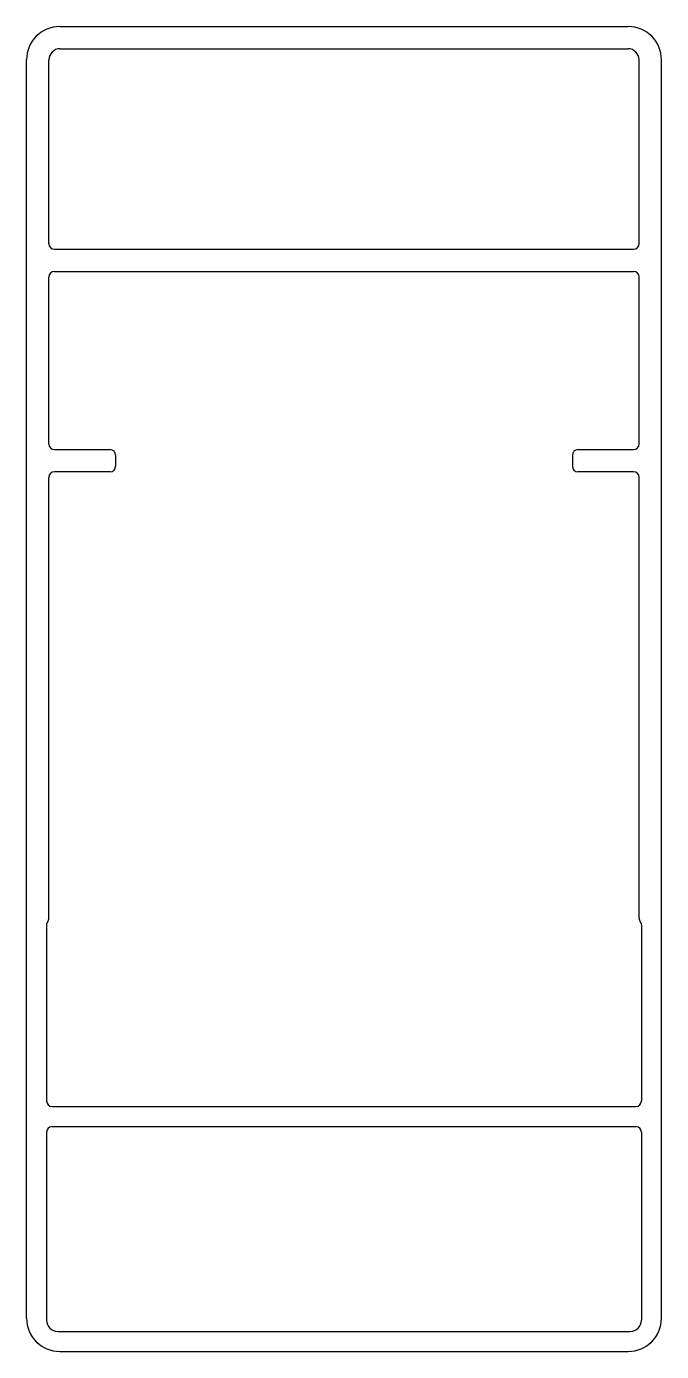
# Model space of a CAD drawing. Header units: metres. Extents: x 0 to 57, y 0 to 119.
import ezdxf

# ---------------------------------------------------------------- set-up
doc = ezdxf.new("R2010")
doc.units = ezdxf.units.M

msp = doc.modelspace()

# ---------------------------------------------------------------- linework, layer by layer
for p, q in [((3, 119), (54, 119)), ((3, 117), (54, 117)), ((3, 117), (3, 117)), ((0, 3), (0, 116)), ((2, 99.5), (2, 116)), ((2, 116), (2, 116)), ((55, 99.5), (55, 116)), ((57, 3), (57, 116)), ((2, 99.5), (2, 99.5)), ((2.5, 99), (54.5, 99)), ((2, 81.5), (2, 96.5)), ((2.5, 97), (54.5, 97)), ((55, 81.5), (55, 96.5)), ((2.5, 81), (7.5, 81)), ((49.5, 81), (54.5, 81)), ((8, 80.5), (8, 79.5)), ((49, 80.5), (49, 79.5)), ((7.5, 79), (2.5, 79)), ((54.5, 79), (49.5, 79)), ((2, 38.91), (2, 78.5)), ((55, 38.91), (55, 78.5)), ((1.8, 38.31), (1.8, 22.5)), ((1.9, 38.61), (1.9, 38.61)), ((55.1, 38.61), (55.1, 38.61)), ((55.2, 38.31), (55.2, 22.5)), ((2.3, 22), (54.7, 22)), ((1.8, 19.7), (1.8, 2.8)), ((2.3, 20.2), (54.7, 20.2)), ((55.2, 19.7), (55.2, 2.8)), ((2.8, 1.8), (54.2, 1.8)), ((3, 0), (54, 0))]:
    msp.add_line(p, q)
for centre, radius, start, end in [((3, 116), 3, 90, 180), ((54, 116), 3, 0, 90), ((3, 116), 1, 90, 180), ((54, 116), 1, 0, 90), ((2.5, 99.5), 0.5, 180, 270), ((54.5, 99.5), 0.5, 270, 0), ((2.5, 96.5), 0.5, 90, 180), ((54.5, 96.5), 0.5, 0, 90), ((2.5, 81.5), 0.5, 180, 270), ((7.5, 80.5), 0.5, 0, 90), ((49.5, 80.5), 0.5, 90, 180), ((54.5, 81.5), 0.5, 270, 0), ((2.5, 78.5), 0.5, 90, 180), ((7.5, 79.5), 0.5, 270, 0), ((49.5, 79.5), 0.5, 180, 270), ((54.5, 78.5), 0.5, 0, 90), ((2.3, 38.31), 0.5, 143.1301, 180), ((1.5, 38.91), 0.5, 323.1301, 0), ((55.5, 38.91), 0.5, 180, 216.8699), ((54.7, 38.31), 0.5, 0, 36.8699), ((2.3, 22.5), 0.5, 180, 270), ((54.7, 22.5), 0.5, 270, 0), ((2.3, 19.7), 0.5, 90, 180), ((54.7, 19.7), 0.5, 0, 90), ((3, 3), 3, 180, 270), ((2.8, 2.8), 1, 180, 270), ((54, 3), 3, 270, 0), ((54.2, 2.8), 1, 270, 0)]:
    msp.add_arc(centre, radius, start, end)

doc.saveas('drawing.dxf')
